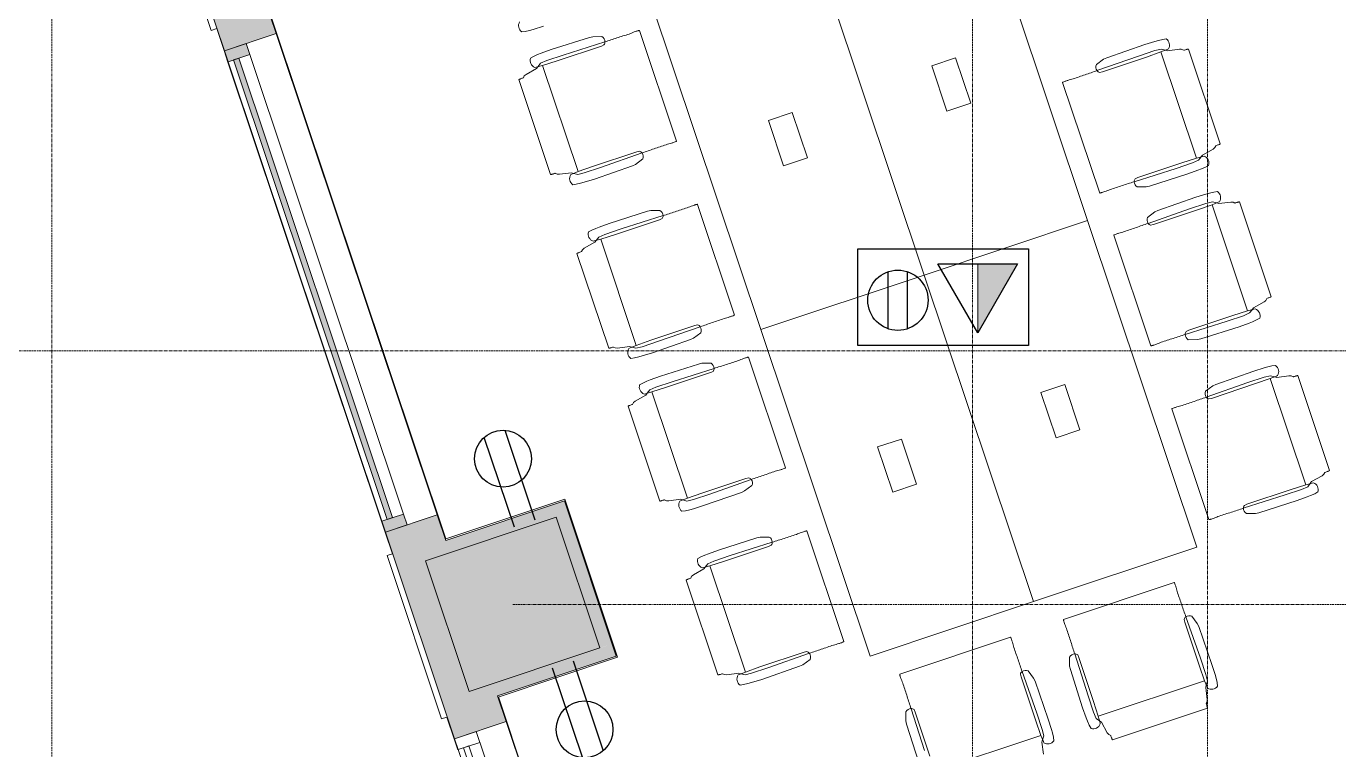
# Model space of a CAD drawing. Header units: inches. Extents: x 2468 to 4886, y -16 to 1381.
# Drawn here: x 2675.8 to 2904.4, y 510.6 to 636.7 of the extents above; entities that cross this region are included whole.
import ezdxf

# ---------------------------------------------------------------- set-up
doc = ezdxf.new("R2010")
doc.units = ezdxf.units.IN
doc.header["$MEASUREMENT"] = 0
doc.linetypes.add('Grid Line 1_2_', pattern=[0.875, 0.5, -0.125, 0.125, -0.125])
for name, color, linetype, lineweight in [('7200-WISCONSIN-AVE-6TH-FLOOR-031418_dwg', 8, 'Continuous', 9), ('A-ANNO-NOTE', 131, 'Continuous', 30), ('A-GLAZ-CURT', 52, 'Continuous', 9), ('A-GLAZ-CWMG', 51, 'Continuous', 13), ('A-WALL', 113, 'Continuous', 13), ('A-WALL-PATT', 111, 'Continuous', 13), ('Bb-cor', 7, 'Continuous', 9), ('Bb-mullion', 7, 'Continuous', 9), ('I-FURN', 30, 'Continuous', 9), ('I-FURN-PNLS', 30, 'Continuous', 9), ('I-WALL', 2, 'Continuous', 13), ('S-COLS', 52, 'Continuous', 13), ('S-GRID', 1, 'Continuous', 9)]:
    doc.layers.add(name, color=color, linetype=linetype, lineweight=lineweight)

# ---------------------------------------------------------------- blocks, each defined once
blk = doc.blocks.new('Concrete-Rectangular-Column - 24 x 24-4901126-6TH FLOOR POWER _ SIGNAL')
at = {"layer": 'S-COLS', "lineweight": 9}
blk.add_hatch(color=7, dxfattribs=at).paths.add_polyline_path([(-12, -12), (12, -12), (12, 12), (-12, 12), (-12, 8.85)], flags=0)
at = {"layer": 'S-COLS', "color": 8, "lineweight": 20}
for p, q in [((12, 12), (-12, 12)), ((-12, 12), (-12, -12)), ((12, -12), (12, 12)), ((-12, -12), (12, -12))]:
    blk.add_line(p, q, dxfattribs=at)
blk = doc.blocks.new('F - CONF TABLE _4 RECTANGULAR-12 CHAIRS_ - F - CONF TABLE _4 RECTANGULAR-12 CHAIRS_-6028883-6TH FLOOR POWER _ SIGNAL')
at = {"layer": 'I-FURN'}
for p, q in [((36.79, 54.68), (36.87, 54.92)), ((36.87, 54.92), (36.94, 55.06)), ((36.94, 55.06), (37.2, 55.32)), ((37.25, 56.16), (54.68, 56.16)), ((54.74, 55.32), (54.99, 55.06)), ((54.99, 55.06), (55.14, 54.68)), ((65.01, 55.06), (64.86, 54.68)), ((65.26, 55.32), (65.01, 55.06)), ((82.75, 56.16), (65.32, 56.16)), ((83.06, 55.06), (82.8, 55.32)), ((83.13, 54.92), (83.06, 55.06)), ((83.21, 54.68), (83.13, 54.92)), ((96.79, 54.68), (96.87, 54.92)), ((96.87, 54.92), (96.94, 55.06)), ((96.94, 55.06), (97.2, 55.32)), ((97.25, 56.16), (114.68, 56.16)), ((114.74, 55.32), (114.99, 55.06)), ((114.99, 55.06), (115.14, 54.68)), ((34.23, 52.45), (34.34, 53.06)), ((36.12, 52.84), (36.14, 52.61)), ((36.14, 52.61), (36.21, 51.45)), ((36.16, 52.28), (36.39, 52.61)), ((36.39, 52.61), (36.79, 54.68)), ((55.14, 54.68), (55.54, 52.61)), ((55.54, 52.61), (55.77, 52.28)), ((55.73, 51.45), (55.79, 52.61)), ((55.79, 52.61), (55.81, 52.84)), ((57.59, 53.06), (57.7, 52.45)), ((62.41, 53.06), (62.3, 52.45)), ((64.21, 52.61), (64.19, 52.84)), ((64.27, 51.45), (64.21, 52.61)), ((64.46, 52.61), (64.23, 52.28)), ((64.86, 54.68), (64.46, 52.61)), ((83.61, 52.61), (83.21, 54.68)), ((83.84, 52.28), (83.61, 52.61)), ((83.86, 52.61), (83.79, 51.45)), ((83.88, 52.84), (83.86, 52.61)), ((85.77, 52.45), (85.66, 53.06)), ((94.23, 52.45), (94.34, 53.06)), ((96.12, 52.84), (96.14, 52.61)), ((96.14, 52.61), (96.21, 51.45)), ((96.16, 52.28), (96.39, 52.61)), ((96.39, 52.61), (96.79, 54.68)), ((115.14, 54.68), (115.54, 52.61)), ((115.54, 52.61), (115.77, 52.28)), ((115.73, 51.45), (115.79, 52.61)), ((115.79, 52.61), (115.81, 52.84)), ((117.59, 53.06), (117.7, 52.45)), ((34.08, 49.17), (34.13, 51.03)), ((34.13, 51.03), (34.16, 51.68)), ((34.16, 51.68), (34.23, 52.45)), ((35.65, 50.52), (35.76, 51.68)), ((35.65, 47.52), (35.65, 50.52)), ((35.76, 51.68), (36.16, 52.28)), ((36.21, 51.45), (36.25, 48.77)), ((55.73, 51.45), (36.21, 51.45)), ((55.68, 48.77), (55.73, 51.45)), ((55.77, 52.28), (56.18, 51.68)), ((56.18, 51.68), (56.28, 50.52)), ((56.28, 50.52), (56.28, 47.52)), ((57.7, 52.45), (57.77, 51.68)), ((57.77, 51.68), (57.8, 51.03)), ((57.8, 51.03), (57.85, 49.17)), ((62.2, 51.03), (62.15, 49.17)), ((62.23, 51.68), (62.2, 51.03)), ((62.3, 52.45), (62.23, 51.68)), ((63.82, 51.68), (63.72, 50.52)), ((63.72, 50.52), (63.72, 47.52)), ((64.23, 52.28), (63.82, 51.68)), ((64.32, 48.77), (64.27, 51.45)), ((64.27, 51.45), (83.79, 51.45)), ((83.79, 51.45), (83.75, 48.77)), ((84.24, 51.68), (83.84, 52.28)), ((84.35, 50.52), (84.24, 51.68)), ((84.35, 47.52), (84.35, 50.52)), ((85.84, 51.68), (85.77, 52.45)), ((85.87, 51.03), (85.84, 51.68)), ((85.92, 49.17), (85.87, 51.03)), ((94.08, 49.17), (94.13, 51.03)), ((94.13, 51.03), (94.16, 51.68)), ((94.16, 51.68), (94.23, 52.45)), ((95.65, 50.52), (95.76, 51.68)), ((95.65, 47.52), (95.65, 50.52)), ((95.76, 51.68), (96.16, 52.28)), ((96.21, 51.45), (96.25, 48.77)), ((115.73, 51.45), (96.21, 51.45)), ((115.68, 48.77), (115.73, 51.45)), ((115.77, 52.28), (116.18, 51.68)), ((116.18, 51.68), (116.28, 50.52)), ((116.28, 50.52), (116.28, 47.52)), ((117.7, 52.45), (117.77, 51.68)), ((117.77, 51.68), (117.8, 51.03)), ((117.8, 51.03), (117.85, 49.17)), ((34.18, 42.17), (34.08, 49.17)), ((36.25, 48.77), (36.25, 40.68)), ((55.68, 40.68), (55.68, 48.77)), ((57.85, 49.17), (57.75, 42.17)), ((62.15, 49.17), (62.25, 42.17)), ((64.32, 40.68), (64.32, 48.77)), ((83.75, 48.77), (83.75, 40.68)), ((85.82, 42.17), (85.92, 49.17)), ((94.18, 42.17), (94.08, 49.17)), ((96.25, 48.77), (96.25, 40.68)), ((115.68, 40.68), (115.68, 48.77)), ((117.85, 49.17), (117.75, 42.17)), ((35.76, 39.85), (35.65, 47.52)), ((56.28, 47.52), (56.17, 39.85)), ((63.72, 47.52), (63.83, 39.85)), ((84.24, 39.85), (84.35, 47.52)), ((95.76, 39.85), (95.65, 47.52)), ((116.28, 47.52), (116.17, 39.85)), ((34.24, 41.58), (34.18, 42.17)), ((34.73, 40.08), (34.24, 41.58)), ((57.69, 41.58), (57.2, 40.08)), ((57.75, 42.17), (57.69, 41.58)), ((62.25, 42.17), (62.31, 41.58)), ((62.31, 41.58), (62.8, 40.08)), ((85.27, 40.08), (85.76, 41.58)), ((85.76, 41.58), (85.82, 42.17)), ((94.24, 41.58), (94.18, 42.17)), ((94.73, 40.08), (94.24, 41.58)), ((117.69, 41.58), (117.2, 40.08)), ((117.75, 42.17), (117.69, 41.58)), ((36.25, 40.68), (36.19, 40.18)), ((55.74, 40.18), (55.68, 40.68)), ((64.26, 40.18), (64.32, 40.68)), ((83.75, 40.68), (83.81, 40.18)), ((96.25, 40.68), (96.19, 40.18)), ((115.74, 40.18), (115.68, 40.68)), ((56.14, 33.53), (35.8, 33.53)), ((63.86, 33.53), (84.2, 33.53)), ((116.14, 33.53), (95.8, 33.53)), ((131.15, 25.39), (132.65, 25.88)), ((132.65, 25.88), (133.25, 25.94)), ((133.25, 25.94), (140.25, 26.04)), ((140.25, 26.04), (142.1, 25.99)), ((142.1, 25.99), (142.75, 25.96)), ((142.75, 25.96), (143.52, 25.89)), ((143.52, 25.89), (144.13, 25.78)), ((124.6, 3.99), (124.6, 24.33)), ((130.93, 24.36), (138.59, 24.47)), ((131.75, 23.88), (131.26, 23.93)), ((139.84, 23.88), (131.75, 23.88)), ((138.59, 24.47), (141.59, 24.47)), ((142.52, 23.92), (139.84, 23.88)), ((141.59, 24.47), (142.76, 24.37)), ((143.69, 23.99), (142.52, 23.92)), ((142.52, 4.4), (142.52, 23.92)), ((142.76, 24.37), (143.35, 23.96)), ((143.35, 23.96), (143.69, 23.74)), ((143.91, 24), (143.69, 23.99)), ((143.69, 23.74), (145.75, 23.33)), ((145.75, 23.33), (145.99, 23.26)), ((145.99, 23.26), (146.13, 23.18)), ((146.13, 23.18), (146.39, 22.93)), ((147.23, 22.87), (147.23, 5.44)), ((143.69, 4.58), (143.35, 4.35)), ((145.75, 4.98), (143.69, 4.58)), ((146.13, 5.13), (145.75, 4.98)), ((146.39, 5.39), (146.13, 5.13)), ((138.59, 3.85), (130.93, 3.95)), ((132.65, 2.43), (131.15, 2.92)), ((131.26, 4.39), (131.75, 4.44)), ((131.75, 4.44), (139.84, 4.44)), ((133.25, 2.37), (132.65, 2.43)), ((140.25, 2.28), (133.25, 2.37)), ((141.59, 3.85), (138.59, 3.85)), ((139.84, 4.44), (142.52, 4.4)), ((142.1, 2.32), (140.25, 2.28)), ((142.76, 3.95), (141.59, 3.85)), ((142.75, 2.36), (142.1, 2.32)), ((142.52, 4.4), (143.69, 4.33)), ((143.52, 2.42), (142.75, 2.36)), ((143.35, 4.35), (142.76, 3.95)), ((144.13, 2.53), (143.52, 2.42)), ((143.69, 4.33), (143.91, 4.31)), ((132.65, -4.19), (131.15, -4.68)), ((133.25, -4.12), (132.65, -4.19)), ((140.25, -4.03), (133.25, -4.12)), ((142.1, -4.08), (140.25, -4.03)), ((142.75, -4.11), (142.1, -4.08)), ((143.52, -4.18), (142.75, -4.11)), ((144.13, -4.28), (143.52, -4.18)), ((124.6, -5.74), (124.6, -26.08)), ((138.59, -5.6), (130.93, -5.71)), ((131.26, -6.14), (131.75, -6.19)), ((131.75, -6.19), (139.84, -6.19)), ((141.59, -5.6), (138.59, -5.6)), ((139.84, -6.19), (142.52, -6.15)), ((142.76, -5.7), (141.59, -5.6)), ((142.52, -6.15), (143.69, -6.08)), ((142.52, -6.15), (142.52, -25.67)), ((143.35, -6.1), (142.76, -5.7)), ((143.69, -6.33), (143.35, -6.1)), ((143.69, -6.08), (143.91, -6.06)), ((145.75, -6.73), (143.69, -6.33)), ((130.93, -26.12), (138.59, -26.22)), ((131.15, -27.15), (132.65, -27.64)), ((131.75, -25.63), (131.26, -25.68)), ((139.84, -25.63), (131.75, -25.63)), ((132.65, -27.64), (133.25, -27.7)), ((133.25, -27.7), (140.25, -27.79)), ((3.86, -33.53), (24.2, -33.53)), ((56.14, -33.53), (35.8, -33.53)), ((63.86, -33.53), (84.2, -33.53)), ((116.14, -33.53), (95.8, -33.53)), ((2.31, -41.58), (2.8, -40.08)), ((3.72, -47.52), (3.83, -39.85)), ((4.26, -40.18), (4.32, -40.68)), ((4.32, -40.68), (4.32, -48.77)), ((23.75, -40.68), (23.81, -40.18)), ((23.75, -48.77), (23.75, -40.68)), ((24.24, -39.85), (24.35, -47.52)), ((25.27, -40.08), (25.76, -41.58)), ((34.73, -40.08), (34.24, -41.58)), ((35.76, -39.85), (35.65, -47.52)), ((36.25, -40.68), (36.19, -40.18)), ((36.25, -48.77), (36.25, -40.68)), ((55.74, -40.18), (55.68, -40.68)), ((55.68, -40.68), (55.68, -48.77)), ((56.28, -47.52), (56.17, -39.85)), ((57.69, -41.58), (57.2, -40.08)), ((62.31, -41.58), (62.8, -40.08)), ((63.72, -47.52), (63.83, -39.85)), ((64.26, -40.18), (64.32, -40.68)), ((64.32, -40.68), (64.32, -48.77)), ((83.75, -40.68), (83.81, -40.18)), ((83.75, -48.77), (83.75, -40.68)), ((84.24, -39.85), (84.35, -47.52)), ((85.27, -40.08), (85.76, -41.58)), ((94.73, -40.08), (94.24, -41.58)), ((95.76, -39.85), (95.65, -47.52)), ((96.25, -40.68), (96.19, -40.18)), ((96.25, -48.77), (96.25, -40.68)), ((115.74, -40.18), (115.68, -40.68)), ((115.68, -40.68), (115.68, -48.77)), ((116.28, -47.52), (116.17, -39.85)), ((117.69, -41.58), (117.2, -40.08)), ((2.15, -49.17), (2.25, -42.17)), ((2.25, -42.17), (2.31, -41.58)), ((25.76, -41.58), (25.82, -42.17)), ((25.82, -42.17), (25.92, -49.17)), ((34.18, -42.17), (34.08, -49.17)), ((34.24, -41.58), (34.18, -42.17)), ((57.75, -42.17), (57.69, -41.58)), ((57.85, -49.17), (57.75, -42.17)), ((62.15, -49.17), (62.25, -42.17)), ((62.25, -42.17), (62.31, -41.58)), ((85.76, -41.58), (85.82, -42.17)), ((85.82, -42.17), (85.92, -49.17)), ((94.18, -42.17), (94.08, -49.17)), ((94.24, -41.58), (94.18, -42.17)), ((117.75, -42.17), (117.69, -41.58)), ((117.85, -49.17), (117.75, -42.17)), ((3.72, -50.52), (3.72, -47.52)), ((24.35, -47.52), (24.35, -50.52)), ((35.65, -47.52), (35.65, -50.52)), ((56.28, -50.52), (56.28, -47.52)), ((63.72, -50.52), (63.72, -47.52)), ((84.35, -47.52), (84.35, -50.52)), ((95.65, -47.52), (95.65, -50.52)), ((116.28, -50.52), (116.28, -47.52)), ((-2.2, -51.03), (-2.15, -49.17)), ((2.2, -51.03), (2.15, -49.17)), ((4.32, -48.77), (4.27, -51.45)), ((23.79, -51.45), (23.75, -48.77)), ((25.92, -49.17), (25.87, -51.03)), ((34.08, -49.17), (34.13, -51.03)), ((36.21, -51.45), (36.25, -48.77)), ((55.68, -48.77), (55.73, -51.45)), ((57.8, -51.03), (57.85, -49.17)), ((62.2, -51.03), (62.15, -49.17)), ((64.32, -48.77), (64.27, -51.45)), ((83.79, -51.45), (83.75, -48.77)), ((85.92, -49.17), (85.87, -51.03)), ((94.08, -49.17), (94.13, -51.03)), ((96.21, -51.45), (96.25, -48.77)), ((115.68, -48.77), (115.73, -51.45)), ((117.8, -51.03), (117.85, -49.17)), ((-2.41, -53.06), (-2.3, -52.45)), ((-2.3, -52.45), (-2.23, -51.68)), ((-2.23, -51.68), (-2.2, -51.03)), ((2.23, -51.68), (2.2, -51.03)), ((2.3, -52.45), (2.23, -51.68)), ((2.41, -53.06), (2.3, -52.45)), ((3.82, -51.68), (3.72, -50.52)), ((4.23, -52.28), (3.82, -51.68)), ((4.27, -51.45), (4.21, -52.61)), ((4.46, -52.61), (4.23, -52.28)), ((4.27, -51.45), (23.79, -51.45)), ((23.84, -52.28), (23.61, -52.61)), ((23.86, -52.61), (23.79, -51.45)), ((24.24, -51.68), (23.84, -52.28)), ((24.35, -50.52), (24.24, -51.68)), ((25.77, -52.45), (25.66, -53.06)), ((25.84, -51.68), (25.77, -52.45)), ((25.87, -51.03), (25.84, -51.68)), ((34.13, -51.03), (34.16, -51.68)), ((34.16, -51.68), (34.23, -52.45)), ((34.23, -52.45), (34.34, -53.06)), ((35.65, -50.52), (35.76, -51.68)), ((35.76, -51.68), (36.16, -52.28)), ((36.14, -52.61), (36.21, -51.45)), ((36.16, -52.28), (36.39, -52.61)), ((55.73, -51.45), (36.21, -51.45)), ((55.54, -52.61), (55.77, -52.28)), ((55.73, -51.45), (55.79, -52.61)), ((55.77, -52.28), (56.18, -51.68)), ((56.18, -51.68), (56.28, -50.52)), ((57.59, -53.06), (57.7, -52.45)), ((57.7, -52.45), (57.77, -51.68)), ((57.77, -51.68), (57.8, -51.03)), ((62.23, -51.68), (62.2, -51.03)), ((62.3, -52.45), (62.23, -51.68)), ((62.41, -53.06), (62.3, -52.45)), ((63.82, -51.68), (63.72, -50.52)), ((64.23, -52.28), (63.82, -51.68)), ((64.27, -51.45), (64.21, -52.61)), ((64.46, -52.61), (64.23, -52.28)), ((64.27, -51.45), (83.79, -51.45)), ((83.84, -52.28), (83.61, -52.61)), ((83.86, -52.61), (83.79, -51.45)), ((84.24, -51.68), (83.84, -52.28)), ((84.35, -50.52), (84.24, -51.68)), ((85.77, -52.45), (85.66, -53.06)), ((85.84, -51.68), (85.77, -52.45)), ((85.87, -51.03), (85.84, -51.68)), ((94.13, -51.03), (94.16, -51.68)), ((94.16, -51.68), (94.23, -52.45)), ((94.23, -52.45), (94.34, -53.06)), ((95.65, -50.52), (95.76, -51.68)), ((95.76, -51.68), (96.16, -52.28)), ((96.14, -52.61), (96.21, -51.45)), ((96.16, -52.28), (96.39, -52.61)), ((115.73, -51.45), (96.21, -51.45)), ((115.54, -52.61), (115.77, -52.28)), ((115.73, -51.45), (115.79, -52.61)), ((115.77, -52.28), (116.18, -51.68)), ((116.18, -51.68), (116.28, -50.52)), ((117.59, -53.06), (117.7, -52.45)), ((117.7, -52.45), (117.77, -51.68)), ((117.77, -51.68), (117.8, -51.03)), ((4.21, -52.61), (4.19, -52.84)), ((4.86, -54.68), (4.46, -52.61)), ((5.01, -55.06), (4.86, -54.68)), ((23.21, -54.68), (23.13, -54.92)), ((23.61, -52.61), (23.21, -54.68)), ((23.88, -52.84), (23.86, -52.61)), ((36.12, -52.84), (36.14, -52.61)), ((36.39, -52.61), (36.79, -54.68)), ((36.79, -54.68), (36.87, -54.92)), ((54.99, -55.06), (55.14, -54.68)), ((55.14, -54.68), (55.54, -52.61)), ((55.79, -52.61), (55.81, -52.84)), ((64.21, -52.61), (64.19, -52.84)), ((64.86, -54.68), (64.46, -52.61)), ((65.01, -55.06), (64.86, -54.68)), ((83.21, -54.68), (83.13, -54.92)), ((83.61, -52.61), (83.21, -54.68)), ((83.88, -52.84), (83.86, -52.61)), ((96.12, -52.84), (96.14, -52.61)), ((96.39, -52.61), (96.79, -54.68)), ((96.79, -54.68), (96.87, -54.92)), ((114.99, -55.06), (115.14, -54.68)), ((115.14, -54.68), (115.54, -52.61)), ((115.79, -52.61), (115.81, -52.84)), ((5.26, -55.32), (5.01, -55.06)), ((22.75, -56.16), (5.32, -56.16)), ((23.06, -55.06), (22.8, -55.32)), ((23.13, -54.92), (23.06, -55.06)), ((36.87, -54.92), (36.94, -55.06)), ((36.94, -55.06), (37.2, -55.32)), ((37.25, -56.16), (54.68, -56.16)), ((54.74, -55.32), (54.99, -55.06)), ((65.26, -55.32), (65.01, -55.06)), ((82.75, -56.16), (65.32, -56.16)), ((83.06, -55.06), (82.8, -55.32)), ((83.13, -54.92), (83.06, -55.06)), ((96.87, -54.92), (96.94, -55.06)), ((96.94, -55.06), (97.2, -55.32)), ((97.25, -56.16), (114.68, -56.16)), ((114.74, -55.32), (114.99, -55.06))]:
    blk.add_line(p, q, dxfattribs=at)
for centre, radius, start, end in [((35.11, 51.99), 1.32, 40.065, 125.935), ((56.82, 51.99), 1.32, 54.065, 139.935), ((63.18, 51.99), 1.32, 40.065, 125.935), ((84.89, 51.99), 1.32, 54.065, 139.935), ((95.11, 51.99), 1.32, 40.065, 125.935), ((116.82, 51.99), 1.32, 54.065, 139.935), ((35.45, 40.93), 1.12, 229.743, 286.0891), ((35.53, 40.6), 0.781, 286.8466, 327.6782), ((56.4, 40.6), 0.781, 212.3218, 253.1534), ((56.48, 40.93), 1.12, 253.9109, 310.257), ((63.52, 40.93), 1.12, 229.743, 286.0891), ((63.6, 40.6), 0.781, 286.8466, 327.6782), ((84.47, 40.6), 0.781, 212.3218, 253.1534), ((84.55, 40.93), 1.12, 253.9109, 310.257), ((95.45, 40.93), 1.12, 229.743, 286.0891), ((95.53, 40.6), 0.781, 286.8466, 327.6782), ((116.4, 40.6), 0.781, 212.3218, 253.1534), ((116.48, 40.93), 1.12, 253.9109, 310.257), ((132, 24.67), 1.12, 139.743, 196.0891), ((143.06, 25.01), 1.32, 310.065, 35.935), ((131.67, 24.59), 0.781, 196.8466, 237.6782), ((132, 3.64), 1.12, 163.9109, 220.257), ((131.67, 3.73), 0.781, 122.3218, 163.1534), ((143.06, 3.3), 1.32, 324.065, 49.935), ((143.06, -5.06), 1.32, 310.065, 35.935), ((132, -5.4), 1.12, 139.743, 196.0891), ((131.67, -5.48), 0.781, 196.8466, 237.6782), ((132, -26.42), 1.12, 163.9109, 220.257), ((131.67, -26.34), 0.781, 122.3218, 163.1534), ((3.52, -40.93), 1.12, 73.9109, 130.257), ((3.6, -40.6), 0.781, 32.3218, 73.1534), ((24.47, -40.6), 0.781, 106.8466, 147.6782), ((24.55, -40.93), 1.12, 49.743, 106.0891), ((35.45, -40.93), 1.12, 73.9109, 130.257), ((35.53, -40.6), 0.781, 32.3218, 73.1534), ((56.4, -40.6), 0.781, 106.8466, 147.6782), ((56.48, -40.93), 1.12, 49.743, 106.0891), ((63.52, -40.93), 1.12, 73.9109, 130.257), ((63.6, -40.6), 0.781, 32.3218, 73.1534), ((84.47, -40.6), 0.781, 106.8466, 147.6782), ((84.55, -40.93), 1.12, 49.743, 106.0891), ((95.45, -40.93), 1.12, 73.9109, 130.257), ((95.53, -40.6), 0.781, 32.3218, 73.1534), ((116.4, -40.6), 0.781, 106.8466, 147.6782), ((116.48, -40.93), 1.12, 49.743, 106.0891), ((-3.18, -51.99), 1.32, 220.065, 305.935), ((3.18, -51.99), 1.32, 234.065, 319.935), ((24.89, -51.99), 1.32, 220.065, 305.935), ((35.11, -51.99), 1.32, 234.065, 319.935), ((56.82, -51.99), 1.32, 220.065, 305.935), ((63.18, -51.99), 1.32, 234.065, 319.935), ((84.89, -51.99), 1.32, 220.065, 305.935), ((95.11, -51.99), 1.32, 234.065, 319.935), ((116.82, -51.99), 1.32, 220.065, 305.935)]:
    blk.add_arc(centre, radius, start, end, dxfattribs=at)
for points, knots in [([(37.2, 55.32), (37.2, 55.37), (37.2, 55.51), (37.2, 55.69), (37.21, 55.84), (37.22, 55.94), (37.22, 56.03), (37.23, 56.09), (37.24, 56.14), (37.25, 56.16), (37.25, 56.16)], [-1, -1, -1, -1, -0.888889, -0.666667, -0.555556, -0.444444, -0.333333, -0.222222, -0.111111, 0, 0, 0, 0]), ([(54.68, 56.16), (54.68, 56.16), (54.69, 56.14), (54.7, 56.09), (54.71, 56), (54.73, 55.78), (54.73, 55.51), (54.74, 55.32)], [-1, -1, -1, -1, -0.888889, -0.777778, -0.666667, -0.444444, 0, 0, 0, 0]), ([(65.32, 56.16), (65.32, 56.16), (65.31, 56.14), (65.3, 56.09), (65.29, 56.03), (65.29, 55.94), (65.28, 55.84), (65.27, 55.69), (65.27, 55.51), (65.26, 55.37), (65.26, 55.32)], [0, 0, 0, 0, 0.111111, 0.222222, 0.333333, 0.444444, 0.555556, 0.666667, 0.888889, 1, 1, 1, 1]), ([(82.8, 55.32), (82.8, 55.51), (82.79, 55.78), (82.78, 56), (82.77, 56.09), (82.76, 56.14), (82.75, 56.16), (82.75, 56.16)], [0, 0, 0, 0, 0.444444, 0.666667, 0.777778, 0.888889, 1, 1, 1, 1]), ([(97.2, 55.32), (97.2, 55.37), (97.2, 55.51), (97.2, 55.69), (97.21, 55.84), (97.22, 55.94), (97.22, 56.03), (97.23, 56.09), (97.24, 56.14), (97.25, 56.16), (97.25, 56.16)], [-1, -1, -1, -1, -0.888889, -0.666667, -0.555556, -0.444444, -0.333333, -0.222222, -0.111111, 0, 0, 0, 0]), ([(114.68, 56.16), (114.68, 56.16), (114.69, 56.14), (114.7, 56.09), (114.71, 56), (114.73, 55.78), (114.73, 55.51), (114.74, 55.32)], [-1, -1, -1, -1, -0.888889, -0.777778, -0.666667, -0.444444, 0, 0, 0, 0]), ([(35.8, 33.53), (35.79, 33.53), (35.77, 33.6), (35.75, 33.9), (35.75, 34.23), (35.75, 34.39), (35.75, 34.47)], [-1, -1, -1, -1, -0.727273, -0.363636, -0.181818, 0, 0, 0, 0]), ([(56.18, 34.47), (56.18, 34.35), (56.18, 34.14), (56.18, 33.91), (56.17, 33.77), (56.17, 33.69), (56.16, 33.62), (56.15, 33.56), (56.14, 33.53), (56.14, 33.53), (56.14, 33.53)], [-1, -1, -1, -1, -0.727273, -0.545455, -0.454545, -0.363636, -0.272727, -0.181818, -0.090909, 0, 0, 0, 0]), ([(63.82, 34.47), (63.82, 34.39), (63.82, 34.23), (63.82, 33.9), (63.84, 33.6), (63.86, 33.53), (63.86, 33.53)], [0, 0, 0, 0, 0.181818, 0.363636, 0.727273, 1, 1, 1, 1]), ([(84.2, 33.53), (84.21, 33.53), (84.21, 33.53), (84.22, 33.56), (84.23, 33.62), (84.23, 33.69), (84.24, 33.77), (84.25, 33.91), (84.25, 34.14), (84.25, 34.35), (84.25, 34.47)], [0, 0, 0, 0, 0.090909, 0.181818, 0.272727, 0.363636, 0.454545, 0.545455, 0.727273, 1, 1, 1, 1]), ([(95.8, 33.53), (95.79, 33.53), (95.77, 33.6), (95.75, 33.9), (95.75, 34.23), (95.75, 34.39), (95.75, 34.47)], [-1, -1, -1, -1, -0.727273, -0.363636, -0.181818, 0, 0, 0, 0]), ([(116.18, 34.47), (116.18, 34.35), (116.18, 34.14), (116.18, 33.91), (116.17, 33.77), (116.17, 33.69), (116.16, 33.62), (116.15, 33.56), (116.14, 33.53), (116.14, 33.53), (116.14, 33.53)], [-1, -1, -1, -1, -0.727273, -0.545455, -0.454545, -0.363636, -0.272727, -0.181818, -0.090909, 0, 0, 0, 0]), ([(124.6, 24.33), (124.6, 24.34), (124.67, 24.35), (124.97, 24.37), (125.3, 24.38), (125.46, 24.37), (125.54, 24.37)], [-1, -1, -1, -1, -0.727273, -0.363636, -0.181818, 0, 0, 0, 0]), ([(146.39, 22.93), (146.44, 22.93), (146.58, 22.93), (146.76, 22.92), (146.91, 22.91), (147.01, 22.91), (147.1, 22.9), (147.16, 22.89), (147.21, 22.88), (147.23, 22.88), (147.23, 22.87)], [-1, -1, -1, -1, -0.888889, -0.666667, -0.555556, -0.444444, -0.333333, -0.222222, -0.111111, 0, 0, 0, 0]), ([(147.23, 5.44), (147.23, 5.44), (147.21, 5.43), (147.16, 5.43), (147.08, 5.41), (146.86, 5.4), (146.58, 5.39), (146.39, 5.39)], [-1, -1, -1, -1, -0.888889, -0.777778, -0.666667, -0.444444, 0, 0, 0, 0]), ([(125.54, 3.94), (125.42, 3.94), (125.21, 3.94), (124.98, 3.95), (124.84, 3.95), (124.76, 3.96), (124.69, 3.96), (124.64, 3.97), (124.6, 3.98), (124.6, 3.98), (124.6, 3.99)], [-1, -1, -1, -1, -0.727273, -0.545455, -0.454545, -0.363636, -0.272727, -0.181818, -0.090909, 0, 0, 0, 0]), ([(125.54, -5.7), (125.46, -5.7), (125.3, -5.69), (124.97, -5.7), (124.67, -5.71), (124.6, -5.73), (124.6, -5.74)], [0, 0, 0, 0, 0.181818, 0.363636, 0.727273, 1, 1, 1, 1]), ([(124.6, -26.08), (124.6, -26.08), (124.6, -26.09), (124.64, -26.1), (124.69, -26.1), (124.76, -26.11), (124.84, -26.12), (124.98, -26.12), (125.21, -26.13), (125.42, -26.13), (125.54, -26.12)], [0, 0, 0, 0, 0.090909, 0.181818, 0.272727, 0.363636, 0.454545, 0.545455, 0.727273, 1, 1, 1, 1]), ([(3.82, -34.47), (3.82, -34.35), (3.82, -34.14), (3.82, -33.91), (3.83, -33.77), (3.83, -33.69), (3.84, -33.62), (3.85, -33.56), (3.86, -33.53), (3.86, -33.53), (3.86, -33.53)], [-1, -1, -1, -1, -0.727273, -0.545455, -0.454545, -0.363636, -0.272727, -0.181818, -0.090909, 0, 0, 0, 0]), ([(24.2, -33.53), (24.21, -33.53), (24.23, -33.6), (24.25, -33.9), (24.25, -34.23), (24.25, -34.39), (24.25, -34.47)], [-1, -1, -1, -1, -0.727273, -0.363636, -0.181818, 0, 0, 0, 0]), ([(35.8, -33.53), (35.79, -33.53), (35.79, -33.53), (35.78, -33.56), (35.77, -33.62), (35.77, -33.69), (35.76, -33.77), (35.75, -33.91), (35.75, -34.14), (35.75, -34.35), (35.75, -34.47)], [0, 0, 0, 0, 0.090909, 0.181818, 0.272727, 0.363636, 0.454545, 0.545455, 0.727273, 1, 1, 1, 1]), ([(56.18, -34.47), (56.18, -34.39), (56.18, -34.23), (56.18, -33.9), (56.16, -33.6), (56.14, -33.53), (56.14, -33.53)], [0, 0, 0, 0, 0.181818, 0.363636, 0.727273, 1, 1, 1, 1]), ([(63.82, -34.47), (63.82, -34.35), (63.82, -34.14), (63.82, -33.91), (63.83, -33.77), (63.83, -33.69), (63.84, -33.62), (63.85, -33.56), (63.86, -33.53), (63.86, -33.53), (63.86, -33.53)], [-1, -1, -1, -1, -0.727273, -0.545455, -0.454545, -0.363636, -0.272727, -0.181818, -0.090909, 0, 0, 0, 0]), ([(84.2, -33.53), (84.21, -33.53), (84.23, -33.6), (84.25, -33.9), (84.25, -34.23), (84.25, -34.39), (84.25, -34.47)], [-1, -1, -1, -1, -0.727273, -0.363636, -0.181818, 0, 0, 0, 0]), ([(95.8, -33.53), (95.79, -33.53), (95.79, -33.53), (95.78, -33.56), (95.77, -33.62), (95.77, -33.69), (95.76, -33.77), (95.75, -33.91), (95.75, -34.14), (95.75, -34.35), (95.75, -34.47)], [0, 0, 0, 0, 0.090909, 0.181818, 0.272727, 0.363636, 0.454545, 0.545455, 0.727273, 1, 1, 1, 1]), ([(116.18, -34.47), (116.18, -34.39), (116.18, -34.23), (116.18, -33.9), (116.16, -33.6), (116.14, -33.53), (116.14, -33.53)], [0, 0, 0, 0, 0.181818, 0.363636, 0.727273, 1, 1, 1, 1]), ([(5.32, -56.16), (5.32, -56.16), (5.31, -56.14), (5.3, -56.09), (5.29, -56), (5.27, -55.78), (5.27, -55.51), (5.26, -55.32)], [-1, -1, -1, -1, -0.888889, -0.777778, -0.666667, -0.444444, 0, 0, 0, 0]), ([(22.8, -55.32), (22.8, -55.37), (22.8, -55.51), (22.8, -55.69), (22.79, -55.84), (22.78, -55.94), (22.78, -56.03), (22.77, -56.09), (22.76, -56.14), (22.75, -56.16), (22.75, -56.16)], [-1, -1, -1, -1, -0.888889, -0.666667, -0.555556, -0.444444, -0.333333, -0.222222, -0.111111, 0, 0, 0, 0]), ([(37.2, -55.32), (37.2, -55.51), (37.21, -55.78), (37.22, -56), (37.23, -56.09), (37.24, -56.14), (37.25, -56.16), (37.25, -56.16)], [0, 0, 0, 0, 0.444444, 0.666667, 0.777778, 0.888889, 1, 1, 1, 1]), ([(54.68, -56.16), (54.68, -56.16), (54.69, -56.14), (54.7, -56.09), (54.71, -56.03), (54.71, -55.94), (54.72, -55.84), (54.73, -55.69), (54.73, -55.51), (54.74, -55.37), (54.74, -55.32)], [0, 0, 0, 0, 0.111111, 0.222222, 0.333333, 0.444444, 0.555556, 0.666667, 0.888889, 1, 1, 1, 1]), ([(65.32, -56.16), (65.32, -56.16), (65.31, -56.14), (65.3, -56.09), (65.29, -56), (65.27, -55.78), (65.27, -55.51), (65.26, -55.32)], [-1, -1, -1, -1, -0.888889, -0.777778, -0.666667, -0.444444, 0, 0, 0, 0]), ([(82.8, -55.32), (82.8, -55.37), (82.8, -55.51), (82.8, -55.69), (82.79, -55.84), (82.78, -55.94), (82.78, -56.03), (82.77, -56.09), (82.76, -56.14), (82.75, -56.16), (82.75, -56.16)], [-1, -1, -1, -1, -0.888889, -0.666667, -0.555556, -0.444444, -0.333333, -0.222222, -0.111111, 0, 0, 0, 0]), ([(97.2, -55.32), (97.2, -55.51), (97.21, -55.78), (97.22, -56), (97.23, -56.09), (97.24, -56.14), (97.25, -56.16), (97.25, -56.16)], [0, 0, 0, 0, 0.444444, 0.666667, 0.777778, 0.888889, 1, 1, 1, 1]), ([(114.68, -56.16), (114.68, -56.16), (114.69, -56.14), (114.7, -56.09), (114.71, -56.03), (114.71, -55.94), (114.72, -55.84), (114.73, -55.69), (114.73, -55.51), (114.74, -55.37), (114.74, -55.32)], [0, 0, 0, 0, 0.111111, 0.222222, 0.333333, 0.444444, 0.555556, 0.666667, 0.888889, 1, 1, 1, 1])]:
    blk.add_open_spline(points, degree=3, knots=knots, dxfattribs=at)
for points in [[(35.8, 35.44), (35.8, 36.18), (35.79, 37.66), (35.77, 39.12), (35.76, 39.85)], [(56.17, 39.85), (56.16, 39.12), (56.15, 37.66), (56.14, 36.18), (56.13, 35.44)], [(63.83, 39.85), (63.84, 39.12), (63.85, 37.66), (63.86, 36.18), (63.87, 35.44)], [(84.2, 35.44), (84.2, 36.18), (84.21, 37.66), (84.23, 39.12), (84.24, 39.85)], [(95.8, 35.44), (95.8, 36.18), (95.79, 37.66), (95.77, 39.12), (95.76, 39.85)], [(116.17, 39.85), (116.16, 39.12), (116.15, 37.66), (116.14, 36.18), (116.13, 35.44)], [(35.75, 34.47), (35.76, 34.63), (35.77, 34.96), (35.79, 35.28), (35.8, 35.44)], [(56.13, 35.44), (56.14, 35.28), (56.16, 34.96), (56.17, 34.63), (56.18, 34.47)], [(63.87, 35.44), (63.86, 35.28), (63.84, 34.96), (63.83, 34.63), (63.82, 34.47)], [(84.25, 34.47), (84.24, 34.63), (84.23, 34.96), (84.21, 35.28), (84.2, 35.44)], [(95.75, 34.47), (95.76, 34.63), (95.77, 34.96), (95.79, 35.28), (95.8, 35.44)], [(116.13, 35.44), (116.14, 35.28), (116.16, 34.96), (116.17, 34.63), (116.18, 34.47)], [(125.54, 24.37), (125.7, 24.36), (126.03, 24.35), (126.35, 24.33), (126.51, 24.32)], [(126.51, 24.32), (127.25, 24.33), (128.73, 24.34), (130.19, 24.35), (130.93, 24.36)], [(126.51, 3.99), (126.35, 3.98), (126.03, 3.97), (125.7, 3.95), (125.54, 3.94)], [(130.93, 3.95), (130.19, 3.96), (128.73, 3.98), (127.25, 3.99), (126.51, 3.99)], [(126.51, -5.74), (126.35, -5.74), (126.03, -5.72), (125.7, -5.7), (125.54, -5.7)], [(130.93, -5.71), (130.19, -5.71), (128.73, -5.73), (127.25, -5.74), (126.51, -5.74)], [(125.54, -26.12), (125.7, -26.12), (126.03, -26.1), (126.35, -26.09), (126.51, -26.08)], [(126.51, -26.08), (127.25, -26.08), (128.73, -26.09), (130.19, -26.11), (130.93, -26.12)], [(3.87, -35.44), (3.86, -35.28), (3.84, -34.96), (3.83, -34.63), (3.82, -34.47)], [(3.83, -39.85), (3.84, -39.12), (3.85, -37.66), (3.86, -36.18), (3.87, -35.44)], [(24.25, -34.47), (24.24, -34.63), (24.23, -34.96), (24.21, -35.28), (24.2, -35.44)], [(24.2, -35.44), (24.2, -36.18), (24.21, -37.66), (24.23, -39.12), (24.24, -39.85)], [(35.75, -34.47), (35.76, -34.63), (35.77, -34.96), (35.79, -35.28), (35.8, -35.44)], [(35.8, -35.44), (35.8, -36.18), (35.79, -37.66), (35.77, -39.12), (35.76, -39.85)], [(56.13, -35.44), (56.14, -35.28), (56.16, -34.96), (56.17, -34.63), (56.18, -34.47)], [(56.17, -39.85), (56.16, -39.12), (56.15, -37.66), (56.14, -36.18), (56.13, -35.44)], [(63.87, -35.44), (63.86, -35.28), (63.84, -34.96), (63.83, -34.63), (63.82, -34.47)], [(63.83, -39.85), (63.84, -39.12), (63.85, -37.66), (63.86, -36.18), (63.87, -35.44)], [(84.25, -34.47), (84.24, -34.63), (84.23, -34.96), (84.21, -35.28), (84.2, -35.44)], [(84.2, -35.44), (84.2, -36.18), (84.21, -37.66), (84.23, -39.12), (84.24, -39.85)], [(95.75, -34.47), (95.76, -34.63), (95.77, -34.96), (95.79, -35.28), (95.8, -35.44)], [(95.8, -35.44), (95.8, -36.18), (95.79, -37.66), (95.77, -39.12), (95.76, -39.85)], [(116.13, -35.44), (116.14, -35.28), (116.16, -34.96), (116.17, -34.63), (116.18, -34.47)], [(116.17, -39.85), (116.16, -39.12), (116.15, -37.66), (116.14, -36.18), (116.13, -35.44)]]:
    blk.add_open_spline(points, degree=3, dxfattribs=at)
at = {"layer": 'I-FURN-PNLS'}
for p, q in [((0, 30), (60, 30)), ((60, 0), (60, 30)), ((60, 30), (120, 30)), ((60, 30), (60, 0)), ((120, 30), (120, 0)), ((25.84, 17.19), (25.84, 12.81)), ((34.16, 17.19), (25.84, 17.19)), ((34.16, 12.81), (34.16, 17.19)), ((85.84, 17.19), (85.84, 12.81)), ((94.16, 17.19), (85.84, 17.19)), ((94.16, 12.81), (94.16, 17.19)), ((25.84, 12.81), (34.16, 12.81)), ((85.84, 12.81), (94.16, 12.81)), ((0, 0), (60, 0)), ((60, 0), (0, 0)), ((60, -30), (60, 0)), ((60, 0), (120, 0)), ((120, 0), (60, 0)), ((60, 0), (60, -30)), ((120, 0), (120, -30)), ((25.84, -12.81), (25.84, -17.19)), ((34.16, -12.81), (25.84, -12.81)), ((34.16, -17.19), (34.16, -12.81)), ((85.84, -12.81), (85.84, -17.19)), ((94.16, -12.81), (85.84, -12.81)), ((94.16, -17.19), (94.16, -12.81)), ((25.84, -17.19), (34.16, -17.19)), ((85.84, -17.19), (94.16, -17.19)), ((60, -30), (0, -30)), ((120, -30), (60, -30))]:
    blk.add_line(p, q, dxfattribs=at)
blk = doc.blocks.new('System Panel - Glazed-5915204-6TH FLOOR POWER _ SIGNAL')
at = {"layer": 'A-GLAZ-CURT', "lineweight": 13}
for p, q in [((42.22, 0.5), (-42.22, 0.5)), ((-42.22, 0.5), (-42.22, -0.5)), ((42.22, -0.5), (42.22, 0.5)), ((-42.22, -0.5), (42.22, -0.5))]:
    blk.add_line(p, q, dxfattribs=at)
blk = doc.blocks.new('Rectangular Mullion - 2_ x 4_ rectangular 2-5915206-6TH FLOOR POWER _ SIGNAL')
at = {"layer": 'A-GLAZ-CWMG', "lineweight": 20}
for p, q in [((-2, 2.5), (0, 2.5)), ((-2, -1.5), (-2, 2.5)), ((0, 2.5), (0, -1.5)), ((0, -1.5), (-2, -1.5))]:
    blk.add_line(p, q, dxfattribs=at)
blk = doc.blocks.new('Rectangular Mullion - 2_ x 4_ rectangular 2-5915203-6TH FLOOR POWER _ SIGNAL')
at = {"layer": 'A-GLAZ-CWMG', "lineweight": 9}
for p, q in [((2750.97, 510.64), (2777.74, 430.56)), ((2754.76, 511.91), (2781.53, 431.83))]:
    blk.add_line(p, q, dxfattribs=at)
blk = doc.blocks.new('System Panel - Glazed-5915169-6TH FLOOR POWER _ SIGNAL')
at = {"layer": 'A-GLAZ-CURT'}
blk.add_hatch(color=7, dxfattribs=at).paths.add_polyline_path([(42.22, -0.5), (42.22, 0.5), (-42.22, 0.5), (-42.22, -0.5), (27.7, -0.5)], flags=0)
at = {"layer": 'A-GLAZ-CURT', "color": 8, "lineweight": 20}
for p, q in [((42.22, 0.5), (-42.22, 0.5)), ((-42.22, 0.5), (-42.22, -0.5)), ((42.22, -0.5), (42.22, 0.5)), ((-42.22, -0.5), (42.22, -0.5))]:
    blk.add_line(p, q, dxfattribs=at)
blk = doc.blocks.new('Rectangular Mullion - 2_ x 4_ rectangular 2-5912095-6TH FLOOR POWER _ SIGNAL')
at = {"layer": 'A-GLAZ-CWMG', "lineweight": 9}
blk.add_hatch(color=7, dxfattribs=at).paths.add_polyline_path([(-2, 1.5), (-2, -2.5), (0, -2.5), (0, 1.5)], flags=0)
at = {"layer": 'A-GLAZ-CWMG', "color": 8, "lineweight": 20}
for p, q in [((0, 1.5), (-2, 1.5)), ((-2, 1.5), (-2, -2.5)), ((0, -2.5), (0, 1.5)), ((-2, -2.5), (0, -2.5))]:
    blk.add_line(p, q, dxfattribs=at)
blk = doc.blocks.new('Rectangular Mullion - 2_ x 4_ rectangular 2-5912088-6TH FLOOR POWER _ SIGNAL')
at = {"layer": 'A-GLAZ-CWMG', "lineweight": 9}
blk.add_hatch(color=7, dxfattribs=at).paths.add_polyline_path([(0, 1.5), (0, -2.5), (-2, -2.5), (-2, 1.5)], flags=0)
at = {"layer": 'A-GLAZ-CWMG', "color": 8, "lineweight": 20}
for p, q in [((-2, 1.5), (0, 1.5)), ((-2, -2.5), (-2, 1.5)), ((0, 1.5), (0, -2.5)), ((0, -2.5), (-2, -2.5))]:
    blk.add_line(p, q, dxfattribs=at)
blk = doc.blocks.new('Rectangular Mullion - 2_ x 4_ rectangular 2-5915168-6TH FLOOR POWER _ SIGNAL')
at = {"layer": 'A-GLAZ-CWMG', "lineweight": 9}
for p, q in [((2821.68, 311.77), (2794.91, 391.86)), ((2817.88, 310.51), (2791.11, 390.59))]:
    blk.add_line(p, q, dxfattribs=at)
blk = doc.blocks.new('7200-WISCONSIN-AVE-6TH-FLOOR-031418_dwg-5450642-6TH FLOOR POWER _ SIGNAL')
at = {"layer": 'Bb-cor'}
for p, q in [((2710.84, 630.59), (2737.63, 550.45)), ((2747.32, 551.57), (2747.4, 551.6)), ((2790.4, 422.97), (2758.02, 519.83))]:
    blk.add_line(p, q, dxfattribs=at)
at = {"layer": 'Bb-cor', "flags": 128}
for points in [[(2757.94, 519.8), (2778.77, 526.77), (2769.58, 554.27), (2748.83, 547.34), (2683.25, 743.54)], [(2710.21, 632.48), (2708.94, 636.28), (2707.99, 635.96), (2698.49, 664.41), (2699.44, 664.73), (2698.17, 668.53)], [(2738.28, 548.55), (2739.54, 544.76), (2738.6, 544.44), (2748.1, 515.99), (2749.05, 516.31), (2750.32, 512.51)]]:
    blk.add_lwpolyline(points, dxfattribs=at)
at = {"layer": 'Bb-mullion'}
for p, q in [((2710.21, 632.48), (2710.84, 630.59)), ((2737.63, 550.45), (2738.27, 548.55)), ((2750.32, 512.51), (2750.95, 510.61))]:
    blk.add_line(p, q, dxfattribs=at)

msp = doc.modelspace()

# ---------------------------------------------------------------- hatches: boundary and pattern name
at = {"layer": 'A-ANNO-NOTE', "lineweight": 9}
msp.add_hatch(color=256, dxfattribs=at).paths.add_polyline_path([(2841.51, 583.27), (2848.44, 595.27), (2841.51, 595.27)], flags=0)
at = {"layer": 'A-WALL-PATT', "lineweight": 9}
h = msp.add_hatch(color=7, dxfattribs=at)
h.paths.add_polyline_path([(2790.48, 392.49), (2799.49, 395.5), (2787.4, 431.68), (2778.39, 428.67), (2785.07, 408.66)], flags=0)
h.paths.add_polyline_path([(2750.35, 512.54), (2759.36, 515.55), (2757.15, 522.16), (2752.93, 520.75), (2745.32, 543.51), (2749.54, 544.93), (2747.33, 551.54), (2738.32, 548.52), (2747.6, 520.75)], flags=0)
h.paths.add_polyline_path([(2710.28, 632.4), (2719.29, 635.41), (2707.21, 671.55), (2698.2, 668.54), (2700.77, 660.85)], flags=0)
h.paths.add_polyline_path([(2670.15, 752.47), (2679.16, 755.48), (2676.94, 762.12), (2672.64, 760.69), (2665.03, 783.45), (2669.33, 784.88), (2597.66, 999.29), (2588.65, 996.28), (2667.4, 760.69)], flags=0)
for points in [[(2775.69, 528.36), (2777.82, 529.07), (2769.5, 553.97), (2767.37, 553.26), (2775.45, 529.07)], [(2749.54, 544.93), (2768.08, 551.12), (2767.37, 553.26), (2748.83, 547.06)], [(2757.86, 520.03), (2778.54, 526.94), (2777.82, 529.07), (2757.15, 522.16), (2757.62, 520.75)]]:
    msp.add_hatch(color=7, dxfattribs=at).paths.add_polyline_path(points, flags=0)

# ---------------------------------------------------------------- linework, layer by layer
at = {"layer": 'A-ANNO-NOTE'}
for p, q in [((2820.63, 597.89), (2850.35, 597.89)), ((2820.63, 581.08), (2820.63, 597.89)), ((2850.35, 597.89), (2850.35, 581.08)), ((2834.58, 595.27), (2848.44, 595.27)), ((2841.51, 583.27), (2834.58, 595.27)), ((2848.44, 595.27), (2841.51, 583.27)), ((2825.91, 583.97), (2825.91, 593.91)), ((2829.29, 583.97), (2829.29, 593.91)), ((2850.35, 581.08), (2820.63, 581.08)), ((2760.79, 549.37), (2755.55, 565.05)), ((2764.42, 550.59), (2759.18, 566.26)), ((2771.04, 526.12), (2776.28, 510.44)), ((2767.4, 524.9), (2772.64, 509.23))]:
    msp.add_line(p, q, dxfattribs=at)
at = {"layer": 'A-ANNO-NOTE', "lineweight": 9}
for p, q in [((2841.51, 595.27), (2841.51, 583.27)), ((2841.51, 583.27), (2848.44, 595.27)), ((2848.44, 595.27), (2841.51, 595.27))]:
    msp.add_line(p, q, dxfattribs=at)
at = {"layer": 'A-ANNO-NOTE'}
for centre, radius in [((2827.6, 588.94), 5.25), ((2758.81, 561.33), 4.95), ((2773.01, 514.16), 4.95)]:
    msp.add_circle(centre, radius, dxfattribs=at)
at = {"layer": 'A-WALL', "color": 8, "lineweight": 20}
for p, q in [((2719.29, 635.41), (2707.21, 671.55)), ((2698.2, 668.54), (2710.28, 632.4)), ((2710.28, 632.4), (2719.29, 635.41)), ((2747.33, 551.54), (2738.32, 548.52)), ((2748.83, 547.06), (2747.33, 551.54)), ((2738.32, 548.52), (2750.35, 512.54)), ((2759.36, 515.55), (2757.86, 520.03)), ((2750.35, 512.54), (2759.36, 515.55))]:
    msp.add_line(p, q, dxfattribs=at)
at = {"layer": 'A-WALL', "lineweight": 9}
for p, q in [((2719.29, 635.41), (2747.33, 551.54)), ((2759.36, 515.55), (2787.4, 431.68))]:
    msp.add_line(p, q, dxfattribs=at)
at = {"layer": 'I-WALL', "color": 8, "lineweight": 20}
for p, q in [((2769.5, 553.97), (2748.83, 547.06)), ((2778.54, 526.94), (2769.5, 553.97)), ((2757.86, 520.03), (2778.54, 526.94))]:
    msp.add_line(p, q, dxfattribs=at)
at = {"layer": 'S-GRID', "linetype": 'Grid Line 1_2_'}
for p, q in [((2680.21, -16.1), (2680.21, 1356.78)), ((2840.62, -16.1), (2840.62, 1356.78)), ((2881.52, -16.1), (2881.52, 1356.78)), ((2467.88, 580.12), (4862.49, 580.12)), ((2760.5, 535.94), (4862.49, 535.94))]:
    msp.add_line(p, q, dxfattribs=at)

# ---------------------------------------------------------------- block references
at = {"layer": '7200-WISCONSIN-AVE-6TH-FLOOR-031418_dwg', "color": 7}
msp.add_blockref('7200-WISCONSIN-AVE-6TH-FLOOR-031418_dwg-5450642-6TH FLOOR POWER _ SIGNAL', (0, 0), dxfattribs=at)
msp.add_blockref('7200-WISCONSIN-AVE-6TH-FLOOR-031418_dwg-5450642-6TH FLOOR POWER _ SIGNAL', (0, 0), dxfattribs=at)
msp.add_blockref('7200-WISCONSIN-AVE-6TH-FLOOR-031418_dwg-5450642-6TH FLOOR POWER _ SIGNAL', (0, 0), dxfattribs=at)
at = {"layer": 'A-GLAZ-CURT'}
for name, p, rotation in [('System Panel - Glazed-5915169-6TH FLOOR POWER _ SIGNAL', (2725.72, 590.94), 288.4833333333333), ('System Panel - Glazed-5915204-6TH FLOOR POWER _ SIGNAL', (2765.77, 471.07), 108.4833333333332)]:
    msp.add_blockref(name, p, dxfattribs=dict(at, rotation=rotation))
at = {"layer": 'A-GLAZ-CWMG', "lineweight": 9, "rotation": 108.4833333333334}
msp.add_blockref('Rectangular Mullion - 2_ x 4_ rectangular 2-5912095-6TH FLOOR POWER _ SIGNAL', (2711.71, 632.88), dxfattribs=at)
at = {"layer": 'A-GLAZ-CWMG', "lineweight": 9}
for name, p in [('Rectangular Mullion - 2_ x 4_ rectangular 2-5915168-6TH FLOOR POWER _ SIGNAL', (-80.2, 239.91)), ('Rectangular Mullion - 2_ x 4_ rectangular 2-5915203-6TH FLOOR POWER _ SIGNAL', (0, 0))]:
    msp.add_blockref(name, p, dxfattribs=at)
at = {"layer": 'A-GLAZ-CWMG', "lineweight": 9, "extrusion": (0, 0, -1)}
for name, p, rotation in [('Rectangular Mullion - 2_ x 4_ rectangular 2-5912088-6TH FLOOR POWER _ SIGNAL', (-2739.74, 549), 251.5166666666667), ('Rectangular Mullion - 2_ x 4_ rectangular 2-5915206-6TH FLOOR POWER _ SIGNAL', (-2751.76, 513.01), 71.51666666666677)]:
    msp.add_blockref(name, p, dxfattribs=dict(at, rotation=rotation))
at = {"layer": 'I-FURN', "rotation": 288.4833333333332}
msp.add_blockref('F - CONF TABLE _4 RECTANGULAR-12 CHAIRS_ - F - CONF TABLE _4 RECTANGULAR-12 CHAIRS_-6028883-6TH FLOOR POWER _ SIGNAL', (2813.15, 650.23), dxfattribs=at)
at = {"layer": 'S-COLS', "lineweight": 9, "rotation": 18.48333333333286}
msp.add_blockref('Concrete-Rectangular-Column - 24 x 24-4901126-6TH FLOOR POWER _ SIGNAL', (2760.5, 535.94), dxfattribs=at)

doc.saveas('drawing.dxf')
